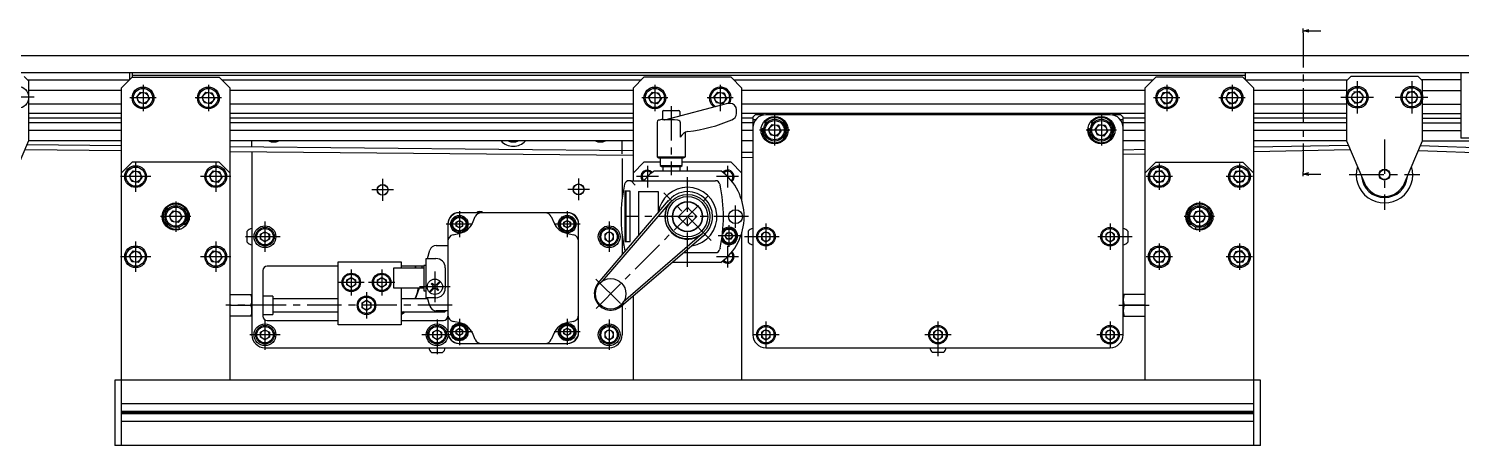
# Model space of a CAD drawing. Extents: x -5 to 1632, y -24 to 990.
# Drawn here: x 562 to 1220, y 0 to 191 of the extents above; entities that cross this region are included whole.
import ezdxf

# ---------------------------------------------------------------- set-up
doc = ezdxf.new("R2010")
doc.units = 0
doc.header["$LTSCALE"] = 0.5
doc.linetypes.add('CENTER', pattern=[50.8, 31.75, -6.35, 6.35, -6.35])
doc.layers.get('0').update_dxf_attribs({"linetype": 'CONTINUOUS'})
for name, color, linetype in [('MSM_CENTER', 1, 'CENTER'), ('MSM_CONTINUOUS', 7, 'CONTINUOUS'), ('MSM_NARROW', 5, 'CONTINUOUS')]:
    doc.layers.add(name, color=color, linetype=linetype)

# ---------------------------------------------------------------- blocks, each defined once
blk = doc.blocks.new('_OPEN30')
at = {"color": 0, "linetype": 'BYBLOCK'}
for p, q in [((-1, 0.27), (0, 0)), ((0, 0), (-1, -0.27)), ((0, 0), (-1, 0))]:
    blk.add_line(p, q, dxfattribs=at)
blk = doc.blocks.new('*U79')
at = {"layer": 'MSM_CONTINUOUS'}
blk.add_lwpolyline([(1149.97, 190.33), (1155.47, 190.33)], dxfattribs=at)
at = {"layer": 'MSM_CONTINUOUS', "xscale": 2.5, "yscale": 2.5, "zscale": 2.5, "rotation": 180}
blk.add_blockref('_OPEN30', (1147.47, 190.33), dxfattribs=at)
blk = doc.blocks.new('*U80')
at = {"layer": 'MSM_CONTINUOUS'}
blk.add_lwpolyline([(1149.97, 124.53), (1155.47, 124.53)], dxfattribs=at)
at = {"layer": 'MSM_CONTINUOUS', "xscale": 2.5, "yscale": 2.5, "zscale": 2.5, "rotation": 180}
blk.add_blockref('_OPEN30', (1147.47, 124.53), dxfattribs=at)

msp = doc.modelspace()

# ---------------------------------------------------------------- linework, layer by layer
for p, q in [((838.62, 121.5), (837.85, 121.5)), ((838.62, 121.5), (877.68, 121.5)), ((879.63, 119.93), (879.73, 119.5)), ((838.51, 116.67), (836.04, 116.67)), ((836.04, 116.67), (836.04, 93.67)), ((836.51, 116.67), (836.51, 93.67)), ((838.51, 93.67), (838.51, 116.67)), ((842.27, 116.5), (851.27, 116.5)), ((842.27, 116.5), (842.27, 96.2)), ((851.27, 116.5), (851.27, 106.73)), ((836.04, 93.67), (838.51, 93.67)), ((863.05, 88.5), (877.68, 88.5)), ((879.73, 90.5), (879.63, 90.07))]:
    msp.add_line(p, q)
for centre, radius, start, end in [((903.33, 105), 69.06, 167.51311, 192.48689), ((837.85, 119.5), 2, 90, 167.51311), ((864.77, 105), 13.5, 90, 171.98472), ((864.77, 105), 13.5, 278.20872, 90), ((877.68, 119.5), 2, 12.48689, 90), ((812.2, 105), 69.06, 347.8803, 12.1197), ((837.85, 90.5), 2, 192.48689, 219.56254), ((877.68, 90.5), 2, 270, 347.51311)]:
    msp.add_arc(centre, radius, start, end)
at = {"layer": 'MSM_CENTER'}
for p, q in [((1147.47, 189.33), (1147.47, 125.53)), ((614.77, 165.5), (614.77, 153.5)), ((644.77, 165.5), (644.77, 153.5)), ((849.77, 165.5), (849.77, 153.5)), ((879.77, 165.5), (879.77, 153.5)), ((1084.77, 165.5), (1084.77, 153.5)), ((1114.77, 165.5), (1114.77, 153.5)), ((1172.27, 167.28), (1172.27, 152.4)), ((1197.27, 167.28), (1197.27, 152.4)), ((564.79, 159.8), (549.86, 159.8)), ((620.77, 159.5), (608.77, 159.5)), ((650.77, 159.5), (638.77, 159.5)), ((855.77, 159.5), (843.77, 159.5)), ((885.77, 159.5), (873.77, 159.5)), ((1090.77, 159.5), (1078.77, 159.5)), ((1120.77, 159.5), (1108.77, 159.5)), ((1164.74, 159.8), (1179.67, 159.8)), ((1189.74, 159.8), (1204.67, 159.8)), ((857.27, 155.8), (857.27, 124)), ((904.77, 151.7), (904.77, 137.7)), ((1054.77, 151.7), (1054.77, 137.7)), ((911.77, 144.7), (897.77, 144.7)), ((1061.77, 144.7), (1047.77, 144.7)), ((1184.77, 140.5), (1184.77, 108.1)), ((611.38, 130.38), (611.38, 116.38)), ((648.15, 130.38), (648.15, 116.38)), ((846.38, 128.38), (846.38, 118.38)), ((864.77, 81.89), (864.77, 128)), ((883.15, 128.38), (883.15, 118.38)), ((1081.38, 129.38), (1081.38, 117.38)), ((1118.15, 129.38), (1118.15, 117.38)), ((618.38, 123.38), (604.38, 123.38)), ((655.15, 123.38), (641.15, 123.38)), ((724.77, 122.3), (724.77, 112.3)), ((814.77, 122.5), (814.77, 112.5)), ((851.38, 123.38), (841.38, 123.38)), ((888.15, 123.38), (878.15, 123.38)), ((1087.38, 123.38), (1075.38, 123.38)), ((1124.15, 123.38), (1112.15, 123.38)), ((1168.57, 124.3), (1200.97, 124.3)), ((629.77, 112), (629.77, 98)), ((729.77, 117.3), (719.77, 117.3)), ((819.77, 117.5), (809.77, 117.5)), ((822.77, 62.86), (875.71, 115.98)), ((875.69, 94.12), (853.85, 115.88)), ((1099.77, 112), (1099.77, 98)), ((760.02, 107.55), (760.02, 95.55)), ((809.52, 107.55), (809.52, 95.55)), ((886.77, 99.8), (886.77, 110.2)), ((636.77, 105), (622.77, 105)), ((670.77, 102.8), (670.77, 88.8)), ((766.02, 101.55), (754.02, 101.55)), ((815.52, 101.55), (803.52, 101.55)), ((828.77, 102.8), (828.77, 88.8)), ((892.77, 105), (836.77, 105)), ((883.8, 101.13), (883.8, 91.13)), ((900.77, 101.8), (900.77, 89.8)), ((1058.77, 101.8), (1058.77, 89.8)), ((1106.77, 105), (1092.77, 105)), ((611.38, 93.62), (611.38, 79.62)), ((648.15, 93.62), (648.15, 79.62)), ((677.77, 95.8), (660.57, 95.8)), ((888.8, 96.13), (878.8, 96.13)), ((906.77, 95.8), (890.77, 95.8)), ((1068.97, 95.8), (1052.77, 95.8)), ((1081.38, 92.62), (1081.38, 80.62)), ((1118.15, 92.62), (1118.15, 80.62)), ((618.38, 86.62), (604.38, 86.62)), ((655.15, 86.62), (641.15, 86.62)), ((888.15, 86.62), (878.15, 86.62)), ((883.15, 91.62), (883.15, 81.62)), ((1087.38, 86.62), (1075.38, 86.62)), ((1124.15, 86.62), (1112.15, 86.62)), ((710.37, 80.8), (710.37, 68.8)), ((724.37, 80.8), (724.37, 68.8)), ((748.77, 79.8), (748.77, 65.8)), ((716.37, 74.8), (704.37, 74.8)), ((730.37, 74.8), (718.37, 74.8)), ((755.77, 72.8), (741.77, 72.8)), ((822.68, 76.35), (836.26, 62.82)), ((717.37, 70.3), (717.37, 58.3)), ((756.77, 64.3), (652.77, 64.3)), ((1062.77, 64.3), (1076.77, 64.3)), ((670.77, 57.8), (670.77, 43.8)), ((749.77, 57.8), (749.77, 40.6)), ((760.02, 58.05), (760.02, 46.05)), ((809.47, 58.1), (809.47, 46.1)), ((828.77, 57.8), (828.77, 43.8)), ((900.77, 56.8), (900.77, 44.8)), ((979.77, 56.8), (979.77, 40.6)), ((1058.77, 56.8), (1058.77, 44.8)), ((677.77, 50.8), (663.77, 50.8)), ((756.77, 50.8), (742.77, 50.8)), ((766.02, 52.05), (754.02, 52.05)), ((815.47, 52.1), (803.47, 52.1)), ((906.77, 50.8), (894.77, 50.8)), ((985.77, 50.8), (973.77, 50.8)), ((1064.77, 50.8), (1052.77, 50.8))]:
    msp.add_line(p, q, dxfattribs=at)
at = {"layer": 'MSM_CONTINUOUS'}
for p, q in [((1147.47, 189.33), (1147.47, 191.33)), ((356.77, 179.05), (1372.77, 179.05)), ((1374.77, 171.05), (354.77, 171.05)), ((608.77, 168), (608.77, 171.05)), ((609.77, 171.05), (609.77, 169)), ((1120.77, 171.05), (1120.77, 168)), ((1219.77, 171.05), (1219.77, 141.05)), ((562.27, 167.3), (560.27, 169.3)), ((561.77, 167.8), (608.57, 167.8)), ((562.27, 167.3), (562.27, 139.8)), ((609.77, 169), (604.77, 164)), ((609.77, 170), (1120.77, 170)), ((609.77, 169), (649.77, 169)), ((654.77, 164), (649.77, 169)), ((650.97, 167.8), (843.57, 167.8)), ((844.77, 169), (839.77, 164)), ((884.77, 169), (844.77, 169)), ((889.77, 164), (884.77, 169)), ((885.97, 167.8), (1078.57, 167.8)), ((1074.77, 164), (1079.77, 169)), ((1119.77, 169), (1079.77, 169)), ((1119.77, 169), (1124.77, 164)), ((1120.97, 167.8), (1167.77, 167.8)), ((1167.27, 167.3), (1169.27, 169.3)), ((1167.27, 167.3), (1167.27, 139.8)), ((1200.27, 169.3), (1169.27, 169.3)), ((1200.27, 169.3), (1202.27, 167.3)), ((1219.77, 167.8), (1201.77, 167.8)), ((1202.27, 139.8), (1202.27, 167.3)), ((604.77, 162.9), (562.27, 162.9)), ((604.77, 164), (604.77, 0)), ((611.9, 159.88), (613.66, 162.17)), ((613.01, 157.21), (611.9, 159.88)), ((613.66, 162.17), (616.52, 161.79)), ((617.63, 159.12), (615.87, 156.83)), ((616.52, 161.79), (617.63, 159.12)), ((641.9, 159.88), (643.66, 162.17)), ((643.01, 157.21), (641.9, 159.88)), ((643.66, 162.17), (646.52, 161.79)), ((647.63, 159.12), (645.87, 156.83)), ((646.52, 161.79), (647.63, 159.12)), ((654.77, 30), (654.77, 164)), ((839.77, 162.9), (654.77, 162.9)), ((839.77, 164), (839.77, 121.5)), ((846.9, 159.88), (848.66, 162.17)), ((848.01, 157.21), (846.9, 159.88)), ((848.66, 162.17), (851.52, 161.79)), ((852.63, 159.12), (850.87, 156.83)), ((851.52, 161.79), (852.63, 159.12)), ((876.9, 159.88), (878.66, 162.17)), ((878.01, 157.21), (876.9, 159.88)), ((878.66, 162.17), (881.52, 161.79)), ((882.63, 159.12), (880.87, 156.83)), ((881.52, 161.79), (882.63, 159.12)), ((889.77, 112.14), (889.77, 164)), ((1074.77, 162.9), (889.77, 162.9)), ((1074.77, 164), (1074.77, 30.3)), ((1083.01, 161.79), (1081.9, 159.12)), ((1081.9, 159.12), (1083.66, 156.83)), ((1085.87, 162.17), (1083.01, 161.79)), ((1087.63, 159.88), (1085.87, 162.17)), ((1086.52, 157.21), (1087.63, 159.88)), ((1113.01, 161.79), (1111.9, 159.12)), ((1111.9, 159.12), (1113.66, 156.83)), ((1115.87, 162.17), (1113.01, 161.79)), ((1117.63, 159.88), (1115.87, 162.17)), ((1116.52, 157.21), (1117.63, 159.88)), ((1124.77, 0), (1124.77, 164)), ((1167.27, 162.9), (1124.77, 162.9)), ((1169.4, 159.42), (1171.16, 157.13)), ((1173.37, 162.47), (1170.51, 162.09)), ((1175.13, 160.18), (1173.37, 162.47)), ((1174.02, 157.51), (1175.13, 160.18)), ((1195.51, 162.09), (1194.4, 159.42)), ((1194.4, 159.42), (1196.16, 157.13)), ((1198.37, 162.47), (1195.51, 162.09)), ((1200.13, 160.18), (1198.37, 162.47)), ((1199.02, 157.51), (1200.13, 160.18)), ((1202.27, 162.9), (1219.77, 162.9)), ((604.77, 156.7), (562.27, 156.7)), ((604.77, 152.4), (562.27, 152.4)), ((615.87, 156.83), (613.01, 157.21)), ((645.87, 156.83), (643.01, 157.21)), ((839.77, 156.7), (654.77, 156.7)), ((839.77, 152.4), (654.77, 152.4)), ((850.87, 156.83), (848.01, 157.21)), ((853.27, 153.3), (853.27, 149.63)), ((853.77, 153.8), (860.77, 153.8)), ((883.2, 157), (854.21, 149.23)), ((861.27, 153.3), (861.27, 151.12)), ((880.87, 156.83), (878.01, 157.21)), ((884.27, 157), (883.2, 157)), ((887.27, 152.4), (887.27, 154)), ((1074.77, 156.7), (889.77, 156.7)), ((1074.77, 152.4), (889.77, 152.4)), ((895.77, 151.7), (894.77, 150.7)), ((899.68, 151.7), (895.77, 151.7)), ((1058.77, 151.8), (900.77, 151.8)), ((1063.77, 151.7), (1059.86, 151.7)), ((1064.77, 150.7), (1063.77, 151.7)), ((1083.66, 156.83), (1086.52, 157.21)), ((1113.66, 156.83), (1116.52, 157.21)), ((1167.27, 156.7), (1124.77, 156.7)), ((1167.27, 152.4), (1124.77, 152.4)), ((1171.16, 157.13), (1174.02, 157.51)), ((1196.16, 157.13), (1199.02, 157.51)), ((1202.27, 156.7), (1219.77, 156.7)), ((1202.27, 152.4), (1219.77, 152.4)), ((604.77, 150.2), (562.27, 150.2)), ((604.77, 148.05), (562.27, 148.05)), ((839.77, 150.2), (654.77, 150.2)), ((839.77, 148.05), (654.77, 148.05)), ((850.77, 148.4), (850.77, 132.5)), ((853.27, 149.63), (855.7, 149.63)), ((854.21, 149.23), (854.23, 149.24)), ((861.42, 148.4), (861.42, 141.49)), ((894.77, 150.2), (889.77, 150.2)), ((894.77, 148.05), (889.77, 148.05)), ((894.77, 150.7), (894.77, 50.8)), ((896, 149.45), (894.77, 149.45)), ((899.79, 145.14), (899.06, 145.42)), ((900.13, 148.09), (900.85, 147.81)), ((901.9, 145.08), (903.66, 147.37)), ((903.01, 142.41), (901.9, 145.08)), ((903.66, 147.37), (906.52, 146.99)), ((906.52, 146.99), (907.63, 144.32)), ((1049.79, 145.14), (1049.06, 145.42)), ((1050.13, 148.09), (1050.85, 147.81)), ((1051.9, 145.08), (1053.66, 147.37)), ((1053.01, 142.41), (1051.9, 145.08)), ((1053.66, 147.37), (1056.52, 146.99)), ((1056.52, 146.99), (1057.63, 144.32)), ((1064.77, 149.45), (1063.53, 149.45)), ((1064.77, 50.8), (1064.77, 150.7)), ((1074.77, 150.2), (1064.77, 150.2)), ((1074.77, 148.05), (1064.77, 148.05)), ((1167.27, 150.2), (1124.77, 150.2)), ((1167.27, 148.05), (1124.77, 148.05)), ((1202.27, 150.2), (1219.77, 150.2)), ((1202.27, 148.05), (1219.77, 148.05)), ((562.27, 139.8), (553.96, 120.37)), ((604.77, 144.55), (562.27, 144.55)), ((604.77, 139.8), (562.27, 139.8)), ((839.77, 144.55), (654.77, 144.55)), ((839.77, 139.8), (654.77, 139.8)), ((664.79, 137.08), (664.77, 139.8)), ((834.77, 133.87), (834.77, 139.8)), ((863.77, 132.5), (863.77, 143.64)), ((894.77, 144.55), (889.77, 144.55)), ((894.77, 139.8), (889.77, 139.8)), ((905.87, 142.03), (903.01, 142.41)), ((907.63, 144.32), (905.87, 142.03)), ((1055.87, 142.03), (1053.01, 142.41)), ((1057.63, 144.32), (1055.87, 142.03)), ((1074.77, 144.55), (1064.77, 144.55)), ((1074.77, 139.8), (1064.77, 139.8)), ((1167.27, 144.55), (1124.77, 144.55)), ((1167.27, 139.8), (1124.77, 139.8)), ((1167.27, 139.8), (1175.57, 120.37)), ((1193.96, 120.37), (1202.27, 139.8)), ((1202.27, 144.55), (1219.77, 144.55)), ((1202.27, 139.8), (1324.77, 139.8)), ((1249.77, 141.05), (1219.77, 141.05)), ((1219.77, 139.8), (1267.27, 139.8)), ((560.59, 135.87), (604.77, 135.45)), ((561.53, 138.07), (604.77, 137.65)), ((654.77, 137.18), (839.77, 135.41)), ((654.77, 134.98), (839.77, 133.21)), ((664.77, 134.88), (664.77, 50.8)), ((834.77, 131.67), (834.77, 113.3)), ((850.77, 132.5), (851.63, 132)), ((850.77, 132.5), (863.77, 132.5)), ((851.63, 132), (862.9, 132)), ((852.27, 132), (852.27, 128.5)), ((862.27, 128.5), (862.27, 132)), ((862.9, 132), (863.77, 132.5)), ((894.77, 134.49), (889.77, 134.44)), ((889.77, 132.24), (894.77, 132.29)), ((1064.77, 135.75), (1074.77, 135.95)), ((1074.77, 133.75), (1064.77, 133.54)), ((1124.77, 136.99), (1168.09, 137.88)), ((1169.02, 135.7), (1124.77, 134.79)), ((1200.41, 135.45), (1283.77, 132.38)), ((1201.33, 137.62), (1283.77, 134.58)), ((609.77, 130), (604.77, 125)), ((608.52, 123.76), (610.28, 126.05)), ((649.77, 130), (609.77, 130)), ((610.28, 126.05), (613.14, 125.68)), ((613.14, 125.68), (614.24, 123.01)), ((645.29, 123.76), (647.05, 126.05)), ((647.05, 126.05), (649.91, 125.68)), ((654.77, 125), (649.77, 130)), ((649.91, 125.68), (651.01, 123.01)), ((844.77, 130), (839.77, 125)), ((852.27, 130), (844.77, 130)), ((849.44, 126), (880.1, 126)), ((852.27, 128.5), (852.77, 128)), ((852.27, 128.5), (862.27, 128.5)), ((852.77, 128), (861.77, 128)), ((853.39, 128), (853.39, 126)), ((861.39, 126), (861.39, 128)), ((861.77, 128), (862.27, 128.5)), ((884.77, 130), (862.27, 130)), ((889.77, 125), (884.77, 130)), ((1074.77, 125), (1079.77, 130)), ((1079.63, 125.68), (1078.52, 123.01)), ((1082.49, 126.05), (1079.63, 125.68)), ((1079.77, 130), (1119.77, 130)), ((1084.24, 123.76), (1082.49, 126.05)), ((1116.4, 125.68), (1115.29, 123.01)), ((1119.26, 126.05), (1116.4, 125.68)), ((1121.01, 123.76), (1119.26, 126.05)), ((1119.77, 130), (1124.77, 125)), ((1147.47, 123.53), (1147.47, 125.53)), ((609.63, 121.09), (608.52, 123.76)), ((612.49, 120.72), (609.63, 121.09)), ((614.24, 123.01), (612.49, 120.72)), ((646.4, 121.09), (645.29, 123.76)), ((649.26, 120.72), (646.4, 121.09)), ((651.01, 123.01), (649.26, 120.72)), ((838.82, 121.4), (840.72, 119.5)), ((1078.52, 123.01), (1080.28, 120.72)), ((1080.28, 120.72), (1083.14, 121.09)), ((1083.14, 121.09), (1084.24, 123.76)), ((1115.29, 123.01), (1117.05, 120.72)), ((1117.05, 120.72), (1119.91, 121.09)), ((1119.91, 121.09), (1121.01, 123.76)), ((823.7, 74.47), (856.08, 112.37)), ((626.9, 105.38), (628.66, 107.67)), ((628.01, 102.71), (626.9, 105.38)), ((628.66, 107.67), (631.52, 107.29)), ((631.52, 107.29), (632.63, 104.62)), ((759.77, 106.8), (759.77, 106.79)), ((809.47, 106.8), (760.07, 106.8)), ((809.77, 106.79), (809.77, 106.8)), ((856.86, 111.7), (825.55, 75.38)), ((860.52, 104.99), (864.76, 109.24)), ((869.01, 105.01), (864.76, 109.24)), ((1098.01, 107.29), (1096.9, 104.62)), ((1100.87, 107.67), (1098.01, 107.29)), ((1102.63, 105.38), (1100.87, 107.67)), ((1101.52, 102.71), (1102.63, 105.38)), ((630.87, 102.33), (628.01, 102.71)), ((632.63, 104.62), (630.87, 102.33)), ((631.72, 99.59), (631.28, 100.23)), ((633.65, 101.86), (634.09, 101.21)), ((754.78, 101.8), (754.77, 101.8)), ((754.77, 101.5), (754.77, 52.1)), ((758.52, 102.42), (760.02, 103.28)), ((758.52, 100.68), (758.52, 102.42)), ((760.02, 99.82), (758.52, 100.68)), ((760.02, 103.28), (761.52, 102.42)), ((761.52, 100.68), (760.02, 99.82)), ((761.52, 102.42), (761.52, 100.68)), ((765.98, 101.96), (767.34, 105.02)), ((802.2, 105.02), (803.56, 101.96)), ((808.02, 102.42), (809.52, 103.28)), ((808.02, 100.68), (808.02, 102.42)), ((809.52, 99.82), (808.02, 100.68)), ((809.52, 103.28), (811.02, 102.42)), ((811.02, 100.68), (809.52, 99.82)), ((811.02, 102.42), (811.02, 100.68)), ((814.77, 101.8), (814.76, 101.8)), ((814.77, 52.1), (814.77, 101.5)), ((860.52, 104.99), (864.77, 100.76)), ((864.91, 100.89), (864.63, 100.9)), ((869.01, 105.01), (864.77, 100.76)), ((868.88, 105.14), (868.89, 104.88)), ((1095.88, 101.86), (1095.44, 101.21)), ((1096.9, 104.62), (1098.66, 102.33)), ((1097.81, 99.59), (1098.25, 100.23)), ((1098.66, 102.33), (1101.52, 102.71)), ((662.57, 93.27), (662.57, 98.33)), ((668.77, 96.95), (670.77, 98.11)), ((668.77, 94.65), (668.77, 96.95)), ((670.77, 93.49), (668.77, 94.65)), ((670.77, 98.11), (672.77, 96.95)), ((672.77, 94.65), (670.77, 93.49)), ((672.77, 96.95), (672.77, 94.65)), ((757.11, 96.67), (760.41, 97.4)), ((809.13, 97.4), (812.42, 96.67)), ((828.77, 98.11), (826.77, 96.95)), ((826.77, 96.95), (826.77, 94.65)), ((826.77, 94.65), (828.77, 93.49)), ((830.77, 96.95), (828.77, 98.11)), ((828.77, 93.49), (830.77, 94.65)), ((830.77, 94.65), (830.77, 96.95)), ((834.38, 63.84), (872.16, 96.34)), ((834.77, 96.7), (834.77, 87.42)), ((871.5, 97.11), (835.28, 65.68)), ((882.07, 96.13), (882.93, 97.63)), ((882.93, 94.63), (882.07, 96.13)), ((882.93, 97.63), (884.67, 97.63)), ((884.67, 94.63), (882.93, 94.63)), ((884.67, 97.63), (885.53, 96.13)), ((885.53, 96.13), (884.67, 94.63)), ((889.77, 30), (889.77, 97.86)), ((892.57, 98.33), (892.57, 93.27)), ((900.77, 98.11), (898.77, 96.95)), ((898.77, 96.95), (898.77, 94.65)), ((898.77, 94.65), (900.77, 93.49)), ((902.77, 96.95), (900.77, 98.11)), ((900.77, 93.49), (902.77, 94.65)), ((902.77, 94.65), (902.77, 96.95)), ((1058.77, 98.11), (1056.77, 96.95)), ((1056.77, 96.95), (1056.77, 94.65)), ((1056.77, 94.65), (1058.77, 93.49)), ((1060.77, 96.95), (1058.77, 98.11)), ((1058.77, 93.49), (1060.77, 94.65)), ((1060.77, 94.65), (1060.77, 96.95)), ((1066.97, 98.33), (1066.97, 93.27)), ((608.52, 86.99), (610.28, 89.28)), ((609.63, 84.32), (608.52, 86.99)), ((610.28, 89.28), (613.14, 88.91)), ((614.24, 86.24), (612.49, 83.95)), ((613.14, 88.91), (614.24, 86.24)), ((645.29, 86.99), (647.05, 89.28)), ((646.4, 84.32), (645.29, 86.99)), ((647.05, 89.28), (649.91, 88.91)), ((651.01, 86.24), (649.26, 83.95)), ((649.91, 88.91), (651.01, 86.24)), ((744.77, 67.8), (744.77, 85.8)), ((744.77, 85.8), (749.27, 85.8)), ((745.37, 85.8), (746.46, 89.63)), ((749.35, 91.8), (754.77, 91.8)), ((1079.63, 88.91), (1078.52, 86.24)), ((1078.52, 86.24), (1080.28, 83.95)), ((1082.49, 89.28), (1079.63, 88.91)), ((1084.24, 86.99), (1082.49, 89.28)), ((1083.14, 84.32), (1084.24, 86.99)), ((1116.4, 88.91), (1115.29, 86.24)), ((1115.29, 86.24), (1117.05, 83.95)), ((1119.26, 89.28), (1116.4, 88.91)), ((1121.01, 86.99), (1119.26, 89.28)), ((1119.91, 84.32), (1121.01, 86.99)), ((612.49, 83.95), (609.63, 84.32)), ((649.26, 83.95), (646.4, 84.32)), ((669.77, 80.3), (669.77, 59.3)), ((704.37, 82.3), (671.77, 82.3)), ((704.37, 84.3), (733.37, 84.3)), ((704.37, 55.3), (704.37, 84.3)), ((743.77, 81.3), (729.77, 81.3)), ((729.77, 81.3), (729.77, 72.3)), ((733.37, 84.3), (733.37, 81.3)), ((743.77, 82.3), (733.37, 82.3)), ((739.62, 82.3), (740.02, 81.44)), ((740.02, 81.44), (740.08, 81.3)), ((742.66, 81.3), (743.02, 82.3)), ((744.77, 82.6), (743.77, 82.6)), ((743.77, 82.6), (743.77, 71)), ((753.57, 81.5), (753.57, 72.1)), ((880.1, 84), (857.82, 84)), ((1080.28, 83.95), (1083.14, 84.32)), ((1117.05, 83.95), (1119.91, 84.32)), ((708.37, 75.95), (710.37, 77.11)), ((708.37, 73.65), (708.37, 75.95)), ((710.37, 72.49), (708.37, 73.65)), ((710.37, 77.11), (712.37, 75.95)), ((712.37, 73.65), (710.37, 72.49)), ((712.37, 75.95), (712.37, 73.65)), ((722.37, 75.95), (724.37, 77.11)), ((722.37, 73.65), (722.37, 75.95)), ((724.37, 72.49), (722.37, 73.65)), ((724.37, 77.11), (726.37, 75.95)), ((726.37, 73.65), (724.37, 72.49)), ((726.37, 75.95), (726.37, 73.65)), ((747.11, 74.11), (747.46, 74.46)), ((747.71, 73.51), (747.11, 74.11)), ((747.46, 74.46), (748.06, 73.86)), ((749.47, 73.86), (751.03, 75.42)), ((751.39, 75.07), (749.83, 73.51)), ((654.77, 69.3), (664.77, 69.3)), ((674.37, 68.55), (669.77, 68.55)), ((674.37, 68.55), (674.37, 60.05)), ((704.37, 67.3), (674.37, 67.3)), ((715.37, 65.45), (717.37, 66.61)), ((717.37, 66.61), (719.37, 65.45)), ((729.77, 72.3), (743.77, 72.3)), ((733.53, 72.3), (733.37, 71.76)), ((733.37, 72.3), (733.37, 55.3)), ((745.51, 67.3), (733.37, 67.3)), ((739.85, 67.3), (740.55, 68.96)), ((740.55, 68.96), (741.75, 72.3)), ((743.77, 71), (744.77, 71)), ((749.27, 67.8), (744.77, 67.8)), ((746.46, 63.97), (745.37, 67.8)), ((746.15, 70.53), (747.71, 72.09)), ((748.06, 71.74), (746.5, 70.18)), ((750.08, 71.14), (749.47, 71.74)), ((749.83, 72.09), (750.43, 71.49)), ((750.43, 71.49), (750.08, 71.14)), ((839.77, 68.47), (839.77, 30)), ((1064.77, 59.3), (1064.77, 69.3)), ((1074.77, 69.3), (1064.77, 69.3)), ((654.77, 64.3), (664.32, 64.3)), ((664.77, 59.3), (654.77, 59.3)), ((669.77, 60.05), (674.37, 60.05)), ((674.37, 61.3), (704.37, 61.3)), ((715.37, 63.15), (715.37, 65.45)), ((717.37, 61.99), (715.37, 63.15)), ((719.37, 63.15), (717.37, 61.99)), ((719.37, 65.45), (719.37, 63.15)), ((733.37, 61.3), (753.37, 61.3)), ((734.7, 61.3), (733.37, 60.38)), ((733.37, 60.14), (734.62, 60.99)), ((734.62, 60.99), (735.02, 61.3)), ((754.77, 61.8), (749.35, 61.8)), ((753.37, 61.3), (753.87, 61.8)), ((753.37, 61.8), (753.37, 61.3)), ((834.77, 64.17), (834.77, 50.8)), ((1064.77, 59.3), (1074.77, 59.3)), ((1074.77, 64.3), (1065.21, 64.3)), ((668.77, 51.95), (670.77, 53.11)), ((670.77, 53.11), (672.77, 51.95)), ((671.77, 57.3), (704.37, 57.3)), ((733.37, 55.3), (704.37, 55.3)), ((733.37, 57.3), (752.77, 57.3)), ((747.77, 51.95), (749.77, 53.11)), ((749.77, 53.11), (751.77, 51.95)), ((760.41, 56.2), (757.11, 56.93)), ((758.52, 52.92), (760.02, 53.78)), ((758.52, 51.18), (758.52, 52.92)), ((760.02, 53.78), (761.52, 52.92)), ((761.52, 52.92), (761.52, 51.18)), ((807.97, 52.97), (809.47, 53.83)), ((807.97, 51.23), (807.97, 52.97)), ((812.42, 56.93), (809.13, 56.2)), ((809.47, 53.83), (810.97, 52.97)), ((810.97, 52.97), (810.97, 51.23)), ((828.77, 53.11), (826.77, 51.95)), ((830.77, 51.95), (828.77, 53.11)), ((900.77, 53.11), (898.77, 51.95)), ((902.77, 51.95), (900.77, 53.11)), ((979.77, 53.11), (977.77, 51.95)), ((981.77, 51.95), (979.77, 53.11)), ((1058.77, 53.11), (1056.77, 51.95)), ((1060.77, 51.95), (1058.77, 53.11)), ((668.77, 49.65), (668.77, 51.95)), ((670.77, 48.49), (668.77, 49.65)), ((672.77, 49.65), (670.77, 48.49)), ((672.77, 51.95), (672.77, 49.65)), ((747.77, 49.65), (747.77, 51.95)), ((749.77, 48.49), (747.77, 49.65)), ((751.77, 49.65), (749.77, 48.49)), ((751.77, 51.95), (751.77, 49.65)), ((754.77, 51.8), (754.78, 51.8)), ((760.02, 50.32), (758.52, 51.18)), ((759.77, 46.81), (759.77, 46.8)), ((761.52, 51.18), (760.02, 50.32)), ((760.07, 46.8), (809.47, 46.8)), ((767.34, 48.58), (765.98, 51.64)), ((803.56, 51.64), (802.2, 48.58)), ((809.47, 50.37), (807.97, 51.23)), ((810.97, 51.23), (809.47, 50.37)), ((809.77, 46.8), (809.77, 46.81)), ((814.76, 51.8), (814.77, 51.8)), ((814.77, 51.8), (814.77, 51.8)), ((826.77, 51.95), (826.77, 49.65)), ((826.77, 49.65), (828.77, 48.49)), ((828.77, 48.49), (830.77, 49.65)), ((830.77, 49.65), (830.77, 51.95)), ((898.77, 51.95), (898.77, 49.65)), ((898.77, 49.65), (900.77, 48.49)), ((900.77, 48.49), (902.77, 49.65)), ((902.77, 49.65), (902.77, 51.95)), ((977.77, 51.95), (977.77, 49.65)), ((977.77, 49.65), (979.77, 48.49)), ((979.77, 48.49), (981.77, 49.65)), ((981.77, 49.65), (981.77, 51.95)), ((1056.77, 51.95), (1056.77, 49.65)), ((1056.77, 49.65), (1058.77, 48.49)), ((1058.77, 48.49), (1060.77, 49.65)), ((1060.77, 49.65), (1060.77, 51.95)), ((670.77, 44.8), (828.77, 44.8)), ((747.24, 42.6), (752.29, 42.6)), ((900.77, 44.8), (1058.77, 44.8)), ((982.29, 42.6), (977.24, 42.6)), ((601.77, 30), (601.77, 0)), ((1127.77, 30), (601.77, 30)), ((654.77, 30.3), (654.77, 30)), ((1127.77, 0), (1127.77, 30)), ((1124.77, 19), (604.77, 19)), ((1124.77, 15.52), (604.77, 15.52)), ((1124.77, 15), (604.77, 15)), ((1124.77, 14.48), (604.77, 14.48)), ((1124.77, 11), (604.77, 11)), ((1127.77, 0), (601.77, 0))]:
    msp.add_line(p, q, dxfattribs=at)
for centre, radius in [((557.27, 159.8), 5), ((614.77, 159.5), 5), ((644.77, 159.5), 5), ((849.77, 159.5), 5), ((1084.77, 159.5), 5), ((1114.77, 159.5), 5), ((1172.27, 159.8), 5), ((1197.27, 159.8), 5), ((614.77, 159.5), 4.4), ((614.77, 159.5), 2.5), ((644.77, 159.5), 4.4), ((644.77, 159.5), 2.5), ((849.77, 159.5), 4.4), ((849.77, 159.5), 2.5), ((879.77, 159.5), 2.5), ((1084.77, 159.5), 4.4), ((1084.77, 159.5), 2.5), ((1114.77, 159.5), 4.4), ((1114.77, 159.5), 2.5), ((1172.27, 159.8), 4.4), ((1172.3, 159.8), 2.53), ((1197.27, 159.8), 4.4), ((1197.3, 159.8), 2.53), ((904.77, 144.7), 6.25), ((904.77, 144.7), 5), ((904.77, 144.7), 4.4), ((904.77, 144.7), 2.5), ((1054.77, 144.7), 6.25), ((1054.77, 144.7), 5), ((1054.77, 144.7), 4.4), ((1054.77, 144.7), 2.5), ((611.38, 123.38), 5), ((611.38, 123.38), 4.4), ((611.38, 123.38), 2.5), ((648.15, 123.38), 5), ((648.15, 123.38), 4.4), ((648.15, 123.38), 2.5), ((1081.38, 123.38), 5), ((1081.38, 123.38), 4.4), ((1081.38, 123.38), 2.5), ((1118.15, 123.38), 5), ((1118.15, 123.38), 4.4), ((1118.15, 123.38), 2.5), ((1184.77, 124.3), 2.5), ((1184.77, 124.3), 2.3), ((724.77, 117.3), 2.5), ((724.77, 117.3), 2.39), ((814.77, 117.5), 2.5), ((814.77, 117.5), 2.39), ((864.77, 105), 10.25), ((864.77, 105), 9.25), ((864.77, 105), 6.92), ((629.77, 105), 6.25), ((629.77, 105), 5), ((629.77, 105), 4.4), ((629.77, 105), 2.5), ((760.02, 101.55), 4), ((809.52, 101.55), 4), ((864.77, 105), 6.75), ((886.77, 105), 3.2), ((1099.77, 105), 6.25), ((1099.77, 105), 5), ((1099.77, 105), 4.4), ((1099.77, 105), 2.5), ((670.77, 95.8), 5), ((670.77, 95.8), 4.25), ((670.77, 95.8), 3.76), ((760.02, 101.55), 3.5), ((760.02, 101.55), 3.1), ((760.02, 101.55), 1.5), ((809.52, 101.55), 3.5), ((809.52, 101.55), 3.1), ((809.52, 101.55), 1.5), ((828.77, 95.8), 5), ((828.77, 95.8), 4.25), ((828.77, 95.8), 3.76), ((900.77, 95.8), 4.25), ((900.77, 95.8), 3.76), ((1058.77, 95.8), 4.25), ((1058.77, 95.8), 3.76), ((670.77, 95.8), 2), ((883.8, 96.13), 1.5), ((611.38, 86.62), 5), ((611.38, 86.62), 4.4), ((611.38, 86.62), 2.5), ((648.15, 86.62), 5), ((648.15, 86.62), 4.4), ((648.15, 86.62), 2.5), ((1081.38, 86.62), 5), ((1081.38, 86.62), 4.4), ((1081.38, 86.62), 2.5), ((1118.15, 86.62), 5), ((1118.15, 86.62), 4.4), ((1118.15, 86.62), 2.5), ((710.37, 74.8), 4.25), ((724.37, 74.8), 4.25), ((710.37, 74.8), 3.76), ((710.37, 74.8), 2), ((724.37, 74.8), 3.76), ((724.37, 74.8), 2), ((748.77, 72.8), 3.5), ((829.47, 69.59), 7), ((717.37, 64.3), 4.25), ((717.37, 64.3), 3.76), ((717.37, 64.3), 2), ((670.77, 50.8), 5), ((670.77, 50.8), 4.25), ((670.77, 50.8), 3.76), ((670.77, 50.8), 2), ((749.77, 50.8), 5), ((749.77, 50.8), 4.25), ((749.77, 50.8), 3.76), ((749.77, 50.8), 2), ((760.02, 52.05), 4), ((760.02, 52.05), 3.5), ((760.02, 52.05), 3.1), ((760.02, 52.05), 1.5), ((809.52, 52.05), 4), ((809.52, 52.05), 3.5), ((809.52, 52.05), 3.1), ((809.47, 52.1), 1.5), ((828.77, 50.8), 5), ((828.77, 50.8), 4.25), ((828.77, 50.8), 3.76), ((900.77, 50.8), 4.25), ((900.77, 50.8), 3.76), ((979.77, 50.8), 4.25), ((979.77, 50.8), 3.76), ((1058.77, 50.8), 4.25), ((1058.77, 50.8), 3.76)]:
    msp.add_circle(centre, radius, dxfattribs=at)
for centre, radius, start, end in [((879.77, 159.5), 5, 330, 236.35062), ((879.77, 159.5), 4.4, 325.37646, 243.6559), ((853.77, 153.3), 0.5, 90, 180), ((860.77, 153.3), 0.5, 0, 90), ((884.27, 154), 3, 360, 90), ((884.27, 152.4), 3, 285, 0), ((900.77, 145.8), 6, 90, 180), ((1058.77, 145.8), 6, 0, 90), ((851.63, 148.4), 0.867, 104.33751, 180), ((857.27, 126.36), 23.62, 99.75185, 104.33751), ((857.27, 126.36), 23.08, 82.44901, 97.55099), ((860.19, 147.69), 1.55, 49.332, 85.90878), ((860.77, 148.38), 0.65, 1.60036, 48.43343), ((857.63, 211.65), 67.92, 276.1974, 293.8026), ((904.77, 144.7), 5.75, 172.77234, 143.81732), ((1054.77, 144.7), 5.75, 172.77234, 143.81732), ((674.77, 144.8), 5.5, 245.38002, 294.61998), ((784.77, 144.8), 7.5, 221.81031, 318.18968), ((784.77, 144.8), 5.5, 245.38002, 293.74421), ((824.77, 144.8), 5.5, 245.38002, 294.61998), ((866.52, 138.33), 6, 105, 148.15168), ((846.38, 123.38), 2.46, 42.29011, 227.70989), ((864.77, 105), 26, 126.12893, 140.60854), ((864.77, 105), 26, 306.12893, 53.87107), ((883.15, 123.38), 2.46, 312.29011, 137.70989), ((1184.77, 124.3), 13, 163.42731, 16.5727), ((838.6, 121.2), 0.298, 41.98309, 85.86783), ((1184.77, 124.3), 10.54, 184.72466, 355.27534), ((1184.77, 124.3), 10, 203.14245, 336.85755), ((865.03, 104.69), 11.81, 91.2774, 143.26112), ((864.77, 105), 11.5, 0, 90), ((629.77, 105), 5.75, 318.80415, 289.84912), ((760.07, 101.5), 5.3, 90, 180), ((759.77, 101.8), 5, 90, 180), ((770.08, 103.8), 3, 90, 156.05045), ((769.42, 104.8), 2.5, 53.1301, 126.8699), ((769.42, 104.8), 2.39, 56.9345, 123.0655), ((799.46, 103.8), 3, 23.94955, 90), ((809.47, 101.5), 5.3, 0, 90), ((809.77, 101.8), 5, 360, 90), ((864.77, 105), 10.34, 160.79234, 289.4011), ((864.53, 105.23), 10.04, 139.85638, 161.59987), ((864.77, 105), 3.73, 171.62421, 188.56924), ((864.77, 105), 3.73, 81.62421, 98.56924), ((864.77, 105), 4, 86.50634, 93.6871), ((864.77, 105), 3.73, 351.62421, 8.56924), ((864.77, 105), 4, 356.50634, 3.6871), ((1099.77, 105), 5.75, 250.15088, 221.19585), ((665.46, 95.86), 3.8, 100.54763, 139.64085), ((758.67, 105.21), 8, 282.55649, 336.05045), ((810.87, 105.21), 8, 203.94955, 257.44351), ((864.77, 105), 4, 176.50634, 183.6871), ((864.77, 105), 3.73, 261.62421, 278.56924), ((864.77, 105), 4, 266.50634, 273.6871), ((864.6, 105.19), 11.67, 306.58931, 359.06217), ((883.8, 96.13), 4, 211.54542, 134.32179), ((883.8, 96.13), 3.5, 200.60896, 145.25825), ((883.8, 96.13), 3.1, 179.23341, 166.6338), ((895.46, 95.86), 3.8, 100.54763, 139.64085), ((1064.07, 95.86), 3.8, 40.35915, 79.45237), ((665.46, 95.74), 3.8, 220.35915, 259.45237), ((757.77, 93.74), 3, 102.55649, 180), ((811.77, 93.74), 3, 359.95962, 77.44351), ((828.77, 95.8), 2, 120, 180), ((828.77, 95.8), 2, 180, 240), ((828.77, 95.8), 2, 60, 120), ((828.77, 95.8), 2, 240, 300), ((828.77, 95.8), 2, 0, 60), ((828.77, 95.8), 2, 300, 0), ((834.07, 95.74), 3.8, 280.54763, 291.49087), ((865, 104.76), 10.04, 288.59357, 310.33706), ((895.46, 95.74), 3.8, 220.35915, 259.45237), ((900.77, 95.8), 2, 120, 180), ((900.77, 95.8), 2, 180, 240), ((900.77, 95.8), 2, 60, 120), ((900.77, 95.8), 2, 240, 300), ((900.77, 95.8), 2, 0, 60), ((900.77, 95.8), 2, 300, 0), ((1058.77, 95.8), 2, 120, 180), ((1058.77, 95.8), 2, 180, 240), ((1058.77, 95.8), 2, 60, 120), ((1058.77, 95.8), 2, 240, 300), ((1058.77, 95.8), 2, 0, 60), ((1058.77, 95.8), 2, 300, 0), ((1064.07, 95.74), 3.8, 280.54763, 319.64085), ((749.35, 88.8), 3, 90, 164), ((749.27, 81.5), 4.3, 0, 90), ((883.15, 86.62), 2.46, 222.29011, 47.70989), ((671.77, 80.3), 2, 90, 180), ((747, 72.8), 1, 315, 45), ((748.77, 74.57), 1, 225, 315), ((750.53, 72.8), 1, 135, 225), ((748.77, 72.8), 3.46, 40.8624, 49.13777), ((829.44, 69.72), 7.44, 140.3482, 171.52439), ((657.55, 66.8), 7.22, 339.74384, 20.25616), ((724.37, 74.8), 17, 333.82103, 351.54348), ((748.77, 72.8), 3.46, 220.8624, 229.1376), ((748.77, 71.03), 1, 45, 135), ((749.27, 72.1), 4.3, 270, 360), ((829.47, 69.59), 7.5, 170.51671, 279.67673), ((1071.99, 66.8), 7.22, 159.74384, 200.25616), ((657.55, 61.8), 7.22, 339.74384, 20.25616), ((671.77, 59.3), 2, 180, 270), ((749.35, 64.8), 3, 196, 270), ((752.77, 59.3), 2, 270, 0), ((757.77, 59.86), 3, 180, 257.44351), ((811.77, 59.86), 3, 282.55649, 0), ((829.61, 69.55), 7.44, 278.66905, 309.84524), ((1071.99, 61.8), 7.22, 159.74384, 200.25616), ((758.67, 48.39), 8, 23.94955, 77.44351), ((810.87, 48.39), 8, 102.55649, 156.05045), ((828.77, 50.8), 2, 60, 120), ((900.77, 50.8), 2, 60, 120), ((979.77, 50.8), 2, 60, 120), ((1058.77, 50.8), 2, 60, 120), ((670.77, 50.8), 6, 180, 270), ((760.07, 52.1), 5.3, 180, 270), ((759.77, 51.8), 5, 180, 270), ((770.08, 49.8), 3, 203.94955, 270), ((799.46, 49.8), 3, 270, 336.05045), ((809.47, 52.1), 5.3, 270, 0), ((809.77, 51.8), 5, 270, 0), ((828.77, 50.8), 2, 120, 180), ((828.77, 50.8), 2, 180, 240), ((828.77, 50.8), 2, 240, 300), ((828.77, 50.8), 6, 270, 0), ((828.77, 50.8), 2, 0, 60), ((828.77, 50.8), 2, 300, 0), ((900.77, 50.8), 6, 180, 270), ((900.77, 50.8), 2, 120, 180), ((900.77, 50.8), 2, 180, 240), ((900.77, 50.8), 2, 240, 300), ((900.77, 50.8), 2, 0, 60), ((900.77, 50.8), 2, 300, 0), ((979.77, 50.8), 2, 120, 180), ((979.77, 50.8), 2, 180, 240), ((979.77, 50.8), 2, 240, 300), ((979.77, 50.8), 2, 0, 60), ((979.77, 50.8), 2, 300, 0), ((1058.77, 50.8), 2, 120, 180), ((1058.77, 50.8), 2, 180, 240), ((1058.77, 50.8), 2, 240, 300), ((1058.77, 50.8), 6, 270, 0), ((1058.77, 50.8), 2, 0, 60), ((1058.77, 50.8), 2, 300, 0), ((749.7, 45.5), 3.8, 190.54763, 229.64085), ((749.83, 45.5), 3.8, 310.35915, 349.45237), ((979.7, 45.5), 3.8, 190.54763, 229.64085), ((979.83, 45.5), 3.8, 310.35915, 349.45237)]:
    msp.add_arc(centre, radius, start, end, dxfattribs=at)
at = {"layer": 'MSM_NARROW'}
for centre, start, end in [((846.38, 123.38), 41.69264, 218.92181), ((883.15, 123.38), 311.69264, 138.30736), ((883.15, 86.62), 221.69264, 48.30736)]:
    msp.add_arc(centre, 3, start, end, dxfattribs=at)

# ---------------------------------------------------------------- block references
at = {"layer": 'MSM_CONTINUOUS'}
for name in ['*U79', '*U80']:
    msp.add_blockref(name, (0, 0), dxfattribs=at)

doc.saveas('drawing.dxf')
